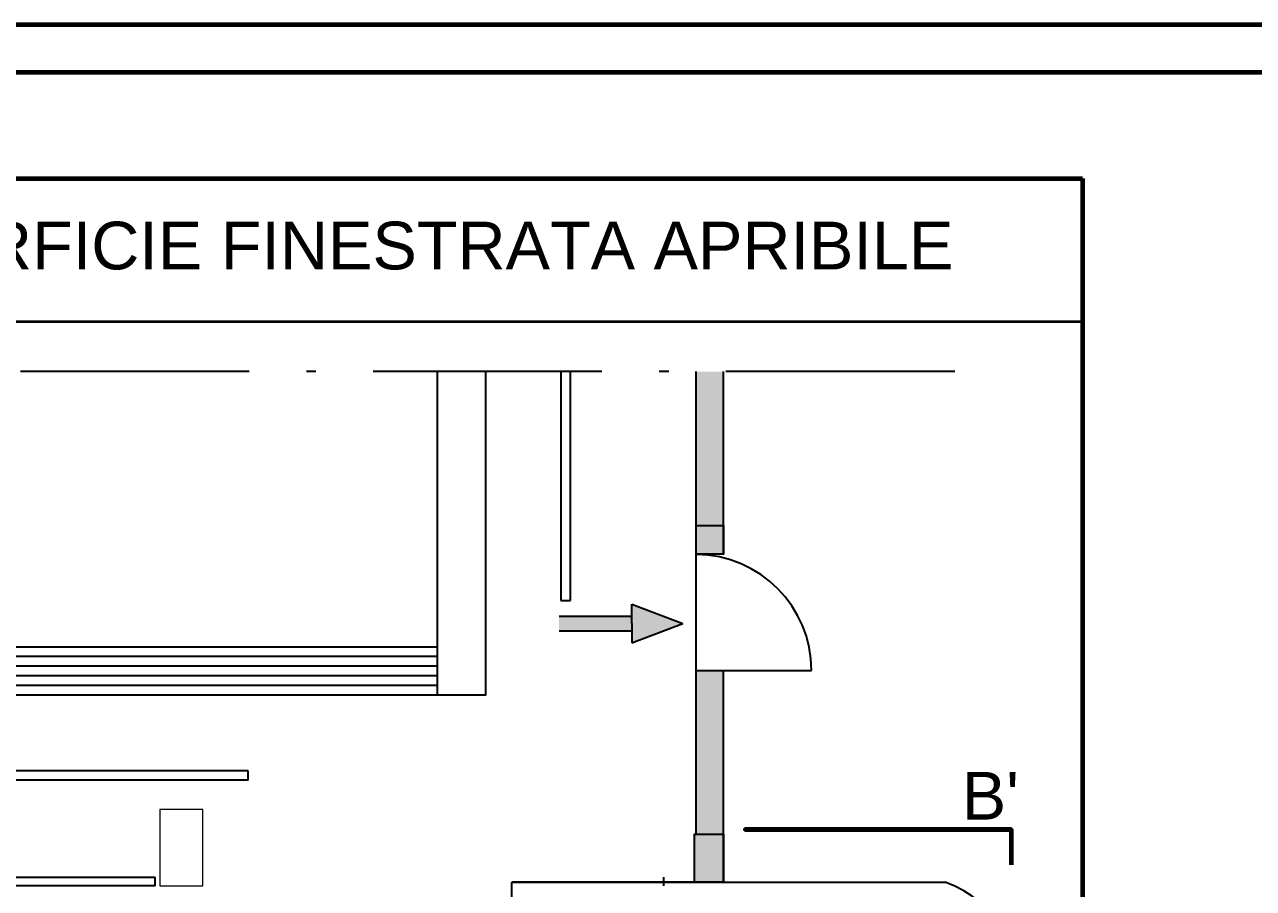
# Model space of a CAD drawing. Header units: millimetres. Extents: x 1769 to 2783, y -1222 to -971.
# Drawn here: x 2724.58 to 2737.47, y -979.8 to -970.74 of the extents above; entities that cross this region are included whole.
import ezdxf

# ---------------------------------------------------------------- set-up
doc = ezdxf.new("R2010")
doc.units = ezdxf.units.MM
doc.linetypes.add('234A', pattern=[2, 1.5, -0.5])
doc.linetypes.add('ACAD_ISO10W100', pattern=[18, 12, -3, 0, -3])
for name, color, linetype in [('FINESTRE', 1, 'Continuous'), ('IMPIANTO SPORTIVO SC', 7, '234A'), ('LINEE SEZ', 7, 'ACAD_ISO10W100'), ('muri', 7, 'Continuous'), ('quote', 6, 'Continuous'), ('RETINI', 8, 'Continuous'), ('scritte', 240, 'Continuous')]:
    doc.layers.add(name, color=color, linetype=linetype)
doc.styles.add('ARIAL', font='arial.ttf')

msp = doc.modelspace()

# ---------------------------------------------------------------- hatches: boundary and pattern name
at = {"layer": 'quote', "ltscale": 0.2}
h = msp.add_hatch(color=256, dxfattribs=at)
h.paths.add_polyline_path([(2730.952, -977.222), (2731.487, -977.018), (2730.952, -976.815), (2730.952, -977.018)])
h.paths.add_polyline_path([(2730.189, -977.095), (2730.952, -977.095), (2730.952, -977.018), (2730.952, -976.942), (2730.189, -976.942)])
at = {"layer": 'RETINI', "ltscale": 0.2}
h = msp.add_hatch(color=251, dxfattribs=at)
h.paths.add_polyline_path([(2731.913, -974.378), (2731.626, -974.378), (2731.626, -975.991), (2731.913, -975.991)])
h.paths.add_polyline_path([(2731.913, -975.991), (2731.626, -975.991), (2731.626, -976.294), (2731.913, -976.294)])
h.paths.add_polyline_path([(2731.913, -977.511), (2731.626, -977.511), (2731.626, -979.227), (2731.913, -979.227)])
h.paths.add_polyline_path([(2731.911, -979.227), (2731.608, -979.227), (2731.608, -979.732), (2731.911, -979.732)])

# ---------------------------------------------------------------- linework, layer by layer
at = {"lineweight": 60, "ltscale": 0.2}
for p, q in [((2693.678, -972.353), (2735.678, -972.353)), ((2735.678, -972.353), (2735.678, -1002.053))]:
    msp.add_line(p, q, dxfattribs=at)
at = {"lineweight": 35}
for p, q in [((2693.795, -972.353), (2735.678, -972.353)), ((2693.678, -973.853), (2735.678, -973.853))]:
    msp.add_line(p, q, dxfattribs=at)
at = {"color": 1}
for p, q in [((2728.91, -974.378), (2728.91, -977.266)), ((2729.415, -974.378), (2729.415, -977.77)), ((2730.208, -974.378), (2730.208, -976.779)), ((2728.91, -977.266), (2704.133, -977.266)), ((2728.91, -977.266), (2728.91, -977.77)), ((2728.91, -977.367), (2704.133, -977.367)), ((2728.91, -977.468), (2704.133, -977.468)), ((2728.91, -977.568), (2704.133, -977.568)), ((2728.91, -977.669), (2704.133, -977.669)), ((2729.415, -977.77), (2703.628, -977.77)), ((2726.928, -978.662), (2706.115, -978.662))]:
    msp.add_line(p, q, dxfattribs=at)
msp.add_lwpolyline([(2729.415, -974.378), (2729.415, -977.77), (2703.628, -977.77), (2703.628, -974.378)], dxfattribs=at)
at = {"lineweight": 60, "ltscale": 0.2}
msp.add_lwpolyline([(2734.931, -979.18), (2732.141, -979.18), (2734.931, -979.18), (2734.931, -979.551)], dxfattribs=at)
at = {"layer": 'FINESTRE', "color": 1}
for p, q in [((2726.928, -978.563), (2706.115, -978.563)), ((2720.953, -979.68), (2725.951, -979.68)), ((2725.951, -979.771), (2720.953, -979.771))]:
    msp.add_line(p, q, dxfattribs=at)
for points in [[(2725.951, -979.771), (2725.951, -979.68)], [(2731.288, -979.771), (2731.288, -979.68)]]:
    msp.add_lwpolyline(points, dxfattribs=at)
at = {"layer": 'IMPIANTO SPORTIVO SC', "color": 1, "linetype": 'ByBlock'}
for p, q in [((2730.307, -976.779), (2730.307, -974.378)), ((2731.626, -977.511), (2731.626, -976.3)), ((2730.208, -976.779), (2730.307, -976.779)), ((2731.626, -977.511), (2732.837, -977.511)), ((2726.928, -978.662), (2726.928, -978.563))]:
    msp.add_line(p, q, dxfattribs=at)
msp.add_arc((2731.616, -977.516), 1.221, 0.1985, 89.5209, dxfattribs=at)
at = {"layer": 'LINEE SEZ', "ltscale": 0.2}
msp.add_line((2734.338, -974.378), (2695.789, -974.378), dxfattribs=at)
at = {"layer": 'muri', "color": 3}
for p, q in [((2731.913, -976.294), (2731.913, -974.378)), ((2731.913, -979.732), (2731.913, -977.511)), ((2731.608, -979.227), (2731.911, -979.227)), ((2731.911, -979.227), (2731.911, -979.732)), ((2731.608, -979.732), (2731.608, -979.513)), ((2731.626, -979.732), (2729.692, -979.732)), ((2729.692, -979.732), (2734.239, -979.732)), ((2729.692, -980.34), (2729.692, -979.732)), ((2731.911, -979.732), (2731.608, -979.732)), ((2731.911, -979.732), (2734.2, -979.732))]:
    msp.add_line(p, q, dxfattribs=at)
for points in [[(2731.626, -976.294), (2731.626, -974.378)], [(2731.626, -979.227), (2731.626, -977.511)]]:
    msp.add_lwpolyline(points, dxfattribs=at)
for points in [[(2731.913, -975.991), (2731.913, -976.294), (2731.626, -976.294), (2731.626, -975.991)], [(2731.911, -979.227), (2731.911, -979.732), (2731.608, -979.732), (2731.608, -979.227)]]:
    msp.add_lwpolyline(points, close=True, dxfattribs=at)
at = {"layer": 'muri', "color": 3, "linetype": 'ByBlock', "lineweight": 0, "ltscale": 0.2}
msp.add_lwpolyline([(2726.001, -979.771), (2726.451, -979.771), (2726.451, -978.971), (2726.001, -978.971)], close=True, dxfattribs=at)
at = {"layer": 'muri', "color": 3}
msp.add_arc((2733.739, -981.032), 1.393, 0, 68.9491, dxfattribs=at)
at = {"layer": 'quote', "lineweight": 60, "ltscale": 0.2}
msp.add_line((2692.269, -971.241), (2782.413, -971.241), dxfattribs=at)
at = {"layer": 'quote', "color": 1}
for p, q in [((2730.952, -976.815), (2731.487, -977.018)), ((2730.952, -977.018), (2730.952, -976.815)), ((2730.189, -976.942), (2730.952, -976.942))]:
    msp.add_line(p, q, dxfattribs=at)
at = {"layer": 'quote', "ltscale": 0.2}
for p, q in [((2730.189, -977.095), (2730.952, -977.095)), ((2730.952, -977.018), (2730.952, -977.222)), ((2730.952, -977.222), (2731.487, -977.018))]:
    msp.add_line(p, q, dxfattribs=at)
at = {"layer": 'quote', "lineweight": 60, "ltscale": 0.2}
for points in [[(2606.614, -970.741), (2782.913, -970.741), (2782.913, -1017.585), (2606.614, -1017.585)], [(2607.114, -971.241), (2782.413, -971.241), (2782.413, -1017.085), (2607.114, -1017.085)]]:
    msp.add_lwpolyline(points, close=True, dxfattribs=at)

# ---------------------------------------------------------------- texts
at = {"lineweight": 60, "ltscale": 0.2, "insert": (2734.412, -978.575), "char_height": 0.5, "width": 0.59728, "attachment_point": 1, "style": 'ARIAL'}
msp.add_mtext("{\\fArial|b0|i0|c238|p34;B}'", dxfattribs=at)
at = {"layer": 'scritte', "color": 240, "insert": (2694.336, -972.807), "char_height": 0.5, "width": 44.23376, "attachment_point": 1, "style": 'ARIAL'}
msp.add_mtext("{\\fArial|b0|i0|c238|p34;PIANTA CON INDICAZIONI SUPERFICI, ALTEZZA, DESTINAZIONE D'USO DEI VANI e SUPERFICIE FINESTRATA} {\\fArial|b0|i0|c238|p34;APRIBILE }", dxfattribs=at)

doc.saveas('drawing.dxf')
